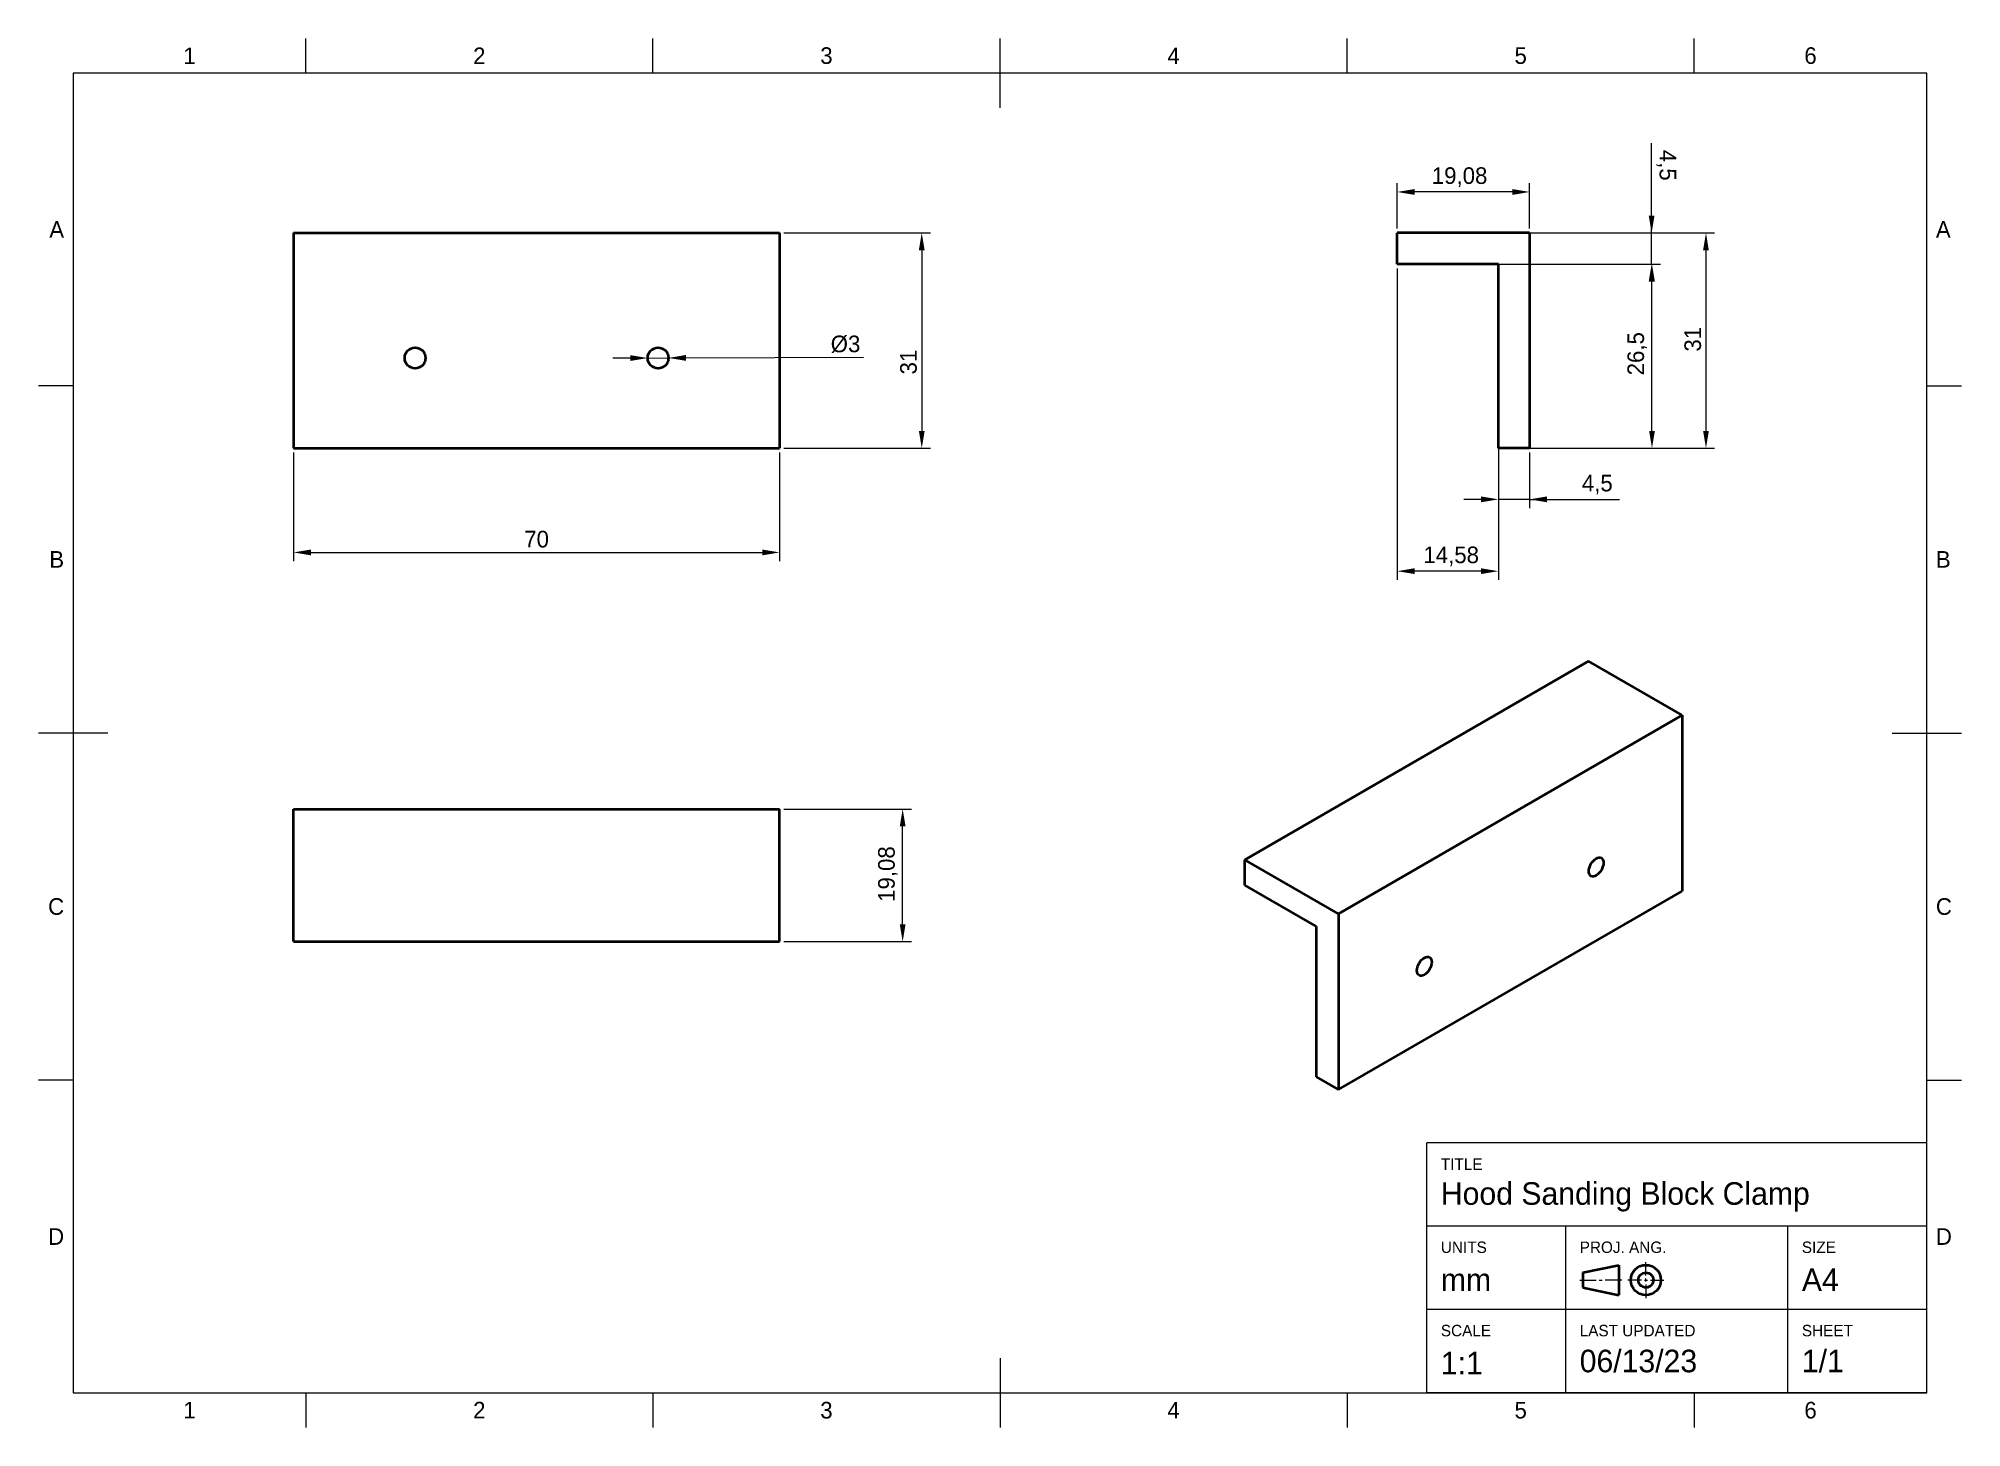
# Model space of a CAD drawing. Header units: millimetres. Extents: x 15 to 292, y 5 to 205.
import ezdxf

# ---------------------------------------------------------------- set-up
doc = ezdxf.new("R2010")
doc.units = ezdxf.units.MM
for name, color, linetype in [('Annotations', 7, 'Continuous'), ('Border', 7, 'Continuous'), ('Geometries', 7, 'Continuous')]:
    doc.layers.add(name, color=color, linetype=linetype)
doc.styles.add('Shapr0', font='txt', dxfattribs={"height": 2.3925})
doc.styles.add('Shapr1', font='txt', dxfattribs={"height": 2.3925})
doc.styles.add('Shapr2', font='txt', dxfattribs={"height": 2.3925})
doc.styles.add('Shapr3', font='txt', dxfattribs={"height": 2.3925})
doc.styles.add('Shapr4', font='txt', dxfattribs={"height": 2.3925})
doc.dimstyles.new('ISO-25', dxfattribs={"dimtxt": 2.5, "dimasz": 2.5, "dimexe": 1.25, "dimexo": 0.625, "dimtad": 1, "dimtxsty": 'Standard', "dimcen": 2.5, "dimadec": 0, "dimazin": 0, "dimtfac": 1, "dimtmove": 0, "dimatfit": 3, "dimfxl": 1, "dimarcsym": 0})

# ---------------------------------------------------------------- blocks, each defined once
blk = doc.blocks.new('*D2')
at = {"layer": 'Annotations', "color": 0, "linetype": 'Continuous', "lineweight": 15}
for p, q in [((210.71, 171.88), (210.71, 127.05)), ((225.29, 171.88), (225.29, 127.05)), ((222.79, 128.3), (213.21, 128.3))]:
    blk.add_line(p, q, dxfattribs=at)
at = {"layer": 'Annotations', "color": 0}
for points in [[(213.21, 128.72), (213.21, 127.89), (210.71, 128.3)], [(222.79, 127.89), (222.79, 128.72), (225.29, 128.3)]]:
    blk.add_solid(points, dxfattribs=at)
at = {"layer": 'Defpoints', "color": 0}
for p in [(210.71, 172.5), (225.29, 172.5), (210.71, 128.3)]:
    blk.add_point(p, dxfattribs=at)
at = {"layer": 'Annotations', "color": 0, "lineweight": 15, "insert": (218.49, 130.43), "char_height": 2.393, "attachment_point": 5, "style": 'Shapr3'}
blk.add_mtext('\\A1;14,58', dxfattribs=at)
blk = doc.blocks.new('*D3')
at = {"layer": 'Annotations', "color": 0, "linetype": 'Continuous', "lineweight": 15}
for p, q in [((225.29, 145.38), (225.29, 137.39)), ((229.79, 145.38), (229.79, 137.39)), ((222.79, 138.64), (220.29, 138.64)), ((229.79, 138.64), (225.29, 138.64)), ((229.79, 138.64), (242.74, 138.64)), ((232.29, 138.64), (234.79, 138.64))]:
    blk.add_line(p, q, dxfattribs=at)
at = {"layer": 'Annotations', "color": 0}
for points in [[(222.79, 138.22), (222.79, 139.06), (225.29, 138.64)], [(232.29, 139.06), (232.29, 138.22), (229.79, 138.64)]]:
    blk.add_solid(points, dxfattribs=at)
at = {"layer": 'Defpoints', "color": 0}
for p in [(225.29, 146), (229.79, 146), (225.29, 138.64)]:
    blk.add_point(p, dxfattribs=at)
at = {"layer": 'Annotations', "color": 0, "lineweight": 15, "insert": (239.53, 140.76), "char_height": 2.393, "attachment_point": 5, "style": 'Shapr3'}
blk.add_mtext('\\A1;4,5', dxfattribs=at)
blk = doc.blocks.new('*D4')
at = {"layer": 'Annotations', "color": 0, "linetype": 'Continuous', "lineweight": 15}
for p, q in [((210.71, 177.62), (210.71, 184.15)), ((227.29, 182.9), (213.21, 182.9)), ((229.79, 177.62), (229.79, 184.15))]:
    blk.add_line(p, q, dxfattribs=at)
at = {"layer": 'Annotations', "color": 0}
for points in [[(213.21, 183.32), (213.21, 182.48), (210.71, 182.9)], [(227.29, 182.48), (227.29, 183.32), (229.79, 182.9)]]:
    blk.add_solid(points, dxfattribs=at)
at = {"layer": 'Defpoints', "color": 0}
for p in [(210.71, 182.9), (210.71, 177), (229.79, 177)]:
    blk.add_point(p, dxfattribs=at)
at = {"layer": 'Annotations', "color": 0, "lineweight": 15, "insert": (219.7, 185.03), "char_height": 2.393, "attachment_point": 5, "style": 'Shapr3'}
blk.add_mtext('\\A1;19,08', dxfattribs=at)
blk = doc.blocks.new('*D5')
at = {"layer": 'Annotations', "color": 0, "linetype": 'Continuous', "lineweight": 15}
for p, q in [((230.42, 177), (256.44, 177)), ((255.19, 174.5), (255.19, 148.5)), ((230.42, 146), (256.44, 146))]:
    blk.add_line(p, q, dxfattribs=at)
at = {"layer": 'Annotations', "color": 0}
for points in [[(255.6, 174.5), (254.77, 174.5), (255.19, 177)], [(254.77, 148.5), (255.6, 148.5), (255.19, 146)]]:
    blk.add_solid(points, dxfattribs=at)
at = {"layer": 'Defpoints', "color": 0}
for p in [(229.79, 177), (229.79, 146), (255.19, 146)]:
    blk.add_point(p, dxfattribs=at)
at = {"layer": 'Annotations', "color": 0, "lineweight": 15, "insert": (253.29, 161.69), "char_height": 2.393, "attachment_point": 5, "rotation": 90, "style": 'Shapr3'}
blk.add_mtext('\\A1;31', dxfattribs=at)
blk = doc.blocks.new('*D6')
at = {"layer": 'Annotations', "color": 0, "linetype": 'Continuous', "lineweight": 15}
for p, q in [((225.92, 172.5), (248.66, 172.5)), ((247.41, 148.5), (247.41, 170)), ((225.92, 146), (248.66, 146))]:
    blk.add_line(p, q, dxfattribs=at)
at = {"layer": 'Annotations', "color": 0}
for points in [[(247.83, 170), (247, 170), (247.41, 172.5)], [(247, 148.5), (247.83, 148.5), (247.41, 146)]]:
    blk.add_solid(points, dxfattribs=at)
at = {"layer": 'Defpoints', "color": 0}
for p in [(225.29, 172.5), (247.41, 172.5), (225.29, 146)]:
    blk.add_point(p, dxfattribs=at)
at = {"layer": 'Annotations', "color": 0, "lineweight": 15, "insert": (245.29, 159.61), "char_height": 2.393, "attachment_point": 5, "rotation": 90, "style": 'Shapr3'}
blk.add_mtext('\\A1;26,5', dxfattribs=at)
blk = doc.blocks.new('*D7')
at = {"layer": 'Annotations', "color": 0, "linetype": 'Continuous', "lineweight": 15}
for p, q in [((247.36, 177.01), (247.36, 189.95)), ((247.36, 179.51), (247.36, 182.01)), ((211.33, 177), (248.61, 177.01)), ((247.36, 172.51), (247.36, 177.01)), ((211.33, 172.5), (248.61, 172.51)), ((247.36, 170.01), (247.36, 167.51))]:
    blk.add_line(p, q, dxfattribs=at)
at = {"layer": 'Annotations', "color": 0}
for points in [[(246.94, 179.51), (247.78, 179.51), (247.36, 177.01)], [(247.78, 170.01), (246.94, 170.01), (247.36, 172.51)]]:
    blk.add_solid(points, dxfattribs=at)
at = {"layer": 'Defpoints', "color": 0}
for p in [(210.71, 177), (247.36, 177.01), (210.71, 172.5)]:
    blk.add_point(p, dxfattribs=at)
at = {"layer": 'Annotations', "color": 0, "lineweight": 15, "insert": (249.48, 186.75), "char_height": 2.393, "attachment_point": 5, "rotation": 270.0092, "style": 'Shapr3'}
blk.add_mtext('\\A1;4,5', dxfattribs=at)
blk = doc.blocks.new('*D8')
at = {"layer": 'Annotations', "color": 0, "linetype": 'Continuous', "lineweight": 15}
for p, q in [((100.25, 158.98), (97.75, 158.98)), ((102.75, 158.99), (105.75, 159)), ((108.25, 159.01), (133.83, 159.09))]:
    blk.add_line(p, q, dxfattribs=at)
at = {"layer": 'Annotations', "color": 0}
for points in [[(100.25, 158.57), (100.25, 159.4), (102.75, 158.99)], [(108.25, 159.43), (108.25, 158.59), (105.75, 159)]]:
    blk.add_solid(points, dxfattribs=at)
at = {"layer": 'Defpoints', "color": 0}
for p in [(102.75, 158.99), (105.75, 159)]:
    blk.add_point(p, dxfattribs=at)
at = {"layer": 'Annotations', "color": 0, "lineweight": 15, "insert": (131.25, 160.98), "char_height": 2.393, "attachment_point": 5, "rotation": 0.1787, "style": 'Shapr2'}
blk.add_mtext('\\A1;%%c3', dxfattribs=at)
blk = doc.blocks.new('*D9')
at = {"layer": 'Annotations', "color": 0, "linetype": 'Continuous', "lineweight": 15}
for p, q in [((122.38, 177), (143.48, 177)), ((142.23, 174.5), (142.23, 148.5)), ((122.38, 146), (143.48, 146))]:
    blk.add_line(p, q, dxfattribs=at)
at = {"layer": 'Annotations', "color": 0}
for points in [[(142.65, 174.5), (141.81, 174.5), (142.23, 177)], [(141.81, 148.5), (142.65, 148.5), (142.23, 146)]]:
    blk.add_solid(points, dxfattribs=at)
at = {"layer": 'Defpoints', "color": 0}
for p in [(121.75, 177), (121.75, 146), (142.23, 146)]:
    blk.add_point(p, dxfattribs=at)
at = {"layer": 'Annotations', "color": 0, "lineweight": 15, "insert": (140.33, 158.41), "char_height": 2.393, "attachment_point": 5, "rotation": 90, "style": 'Shapr2'}
blk.add_mtext('\\A1;31', dxfattribs=at)
blk = doc.blocks.new('*D10')
at = {"layer": 'Annotations', "color": 0, "linetype": 'Continuous', "lineweight": 15}
for p, q in [((51.75, 145.38), (51.75, 129.75)), ((121.75, 145.38), (121.75, 129.75)), ((54.25, 131), (119.25, 131))]:
    blk.add_line(p, q, dxfattribs=at)
at = {"layer": 'Annotations', "color": 0}
for points in [[(54.25, 131.42), (54.25, 130.58), (51.75, 131)], [(119.25, 130.58), (119.25, 131.42), (121.75, 131)]]:
    blk.add_solid(points, dxfattribs=at)
at = {"layer": 'Defpoints', "color": 0}
for p in [(51.75, 146), (121.75, 146), (121.75, 131)]:
    blk.add_point(p, dxfattribs=at)
at = {"layer": 'Annotations', "color": 0, "lineweight": 15, "insert": (86.75, 132.9), "char_height": 2.393, "attachment_point": 5, "style": 'Shapr2'}
blk.add_mtext('\\A1;70', dxfattribs=at)
blk = doc.blocks.new('*D11')
at = {"layer": 'Annotations', "color": 0, "linetype": 'Continuous', "lineweight": 15}
for p, q in [((122.38, 94.04), (140.73, 94.04)), ((139.48, 77.46), (139.48, 91.54)), ((122.38, 74.96), (140.73, 74.96))]:
    blk.add_line(p, q, dxfattribs=at)
at = {"layer": 'Annotations', "color": 0}
for points in [[(139.9, 91.54), (139.06, 91.54), (139.48, 94.04)], [(139.06, 77.46), (139.9, 77.46), (139.48, 74.96)]]:
    blk.add_solid(points, dxfattribs=at)
at = {"layer": 'Defpoints', "color": 0}
for p in [(121.75, 94.04), (139.48, 94.04), (121.75, 74.96)]:
    blk.add_point(p, dxfattribs=at)
at = {"layer": 'Annotations', "color": 0, "lineweight": 15, "insert": (137.36, 84.69), "char_height": 2.393, "attachment_point": 5, "rotation": 90, "style": 'Shapr4'}
blk.add_mtext('\\A1;19,08', dxfattribs=at)
blk = doc.blocks.new('*U12')
at = {"layer": 'Border', "linetype": 'Continuous', "lineweight": 15}
for p, q in [((287, 46), (215, 46)), ((215, 10), (215, 46)), ((287, 10), (287, 46)), ((287, 34), (215, 34)), ((235, 10), (235, 34)), ((267, 10), (267, 34)), ((246.53, 26.88), (246.53, 28.83)), ((237, 26.23), (239.38, 26.23)), ((239.82, 26.23), (240.25, 26.23)), ((243.07, 26.23), (240.68, 26.23)), ((245.88, 26.23), (243.93, 26.23)), ((246.32, 26.23), (246.75, 26.23)), ((246.53, 26.02), (246.53, 26.45)), ((246.53, 25.58), (246.53, 23.63)), ((247.18, 26.23), (249.13, 26.23)), ((287, 22), (215, 22)), ((287, 10), (215, 10))]:
    blk.add_line(p, q, dxfattribs=at)
at = {"layer": 'Border', "linetype": 'Continuous', "lineweight": 40}
for p, q in [((237.43, 27.32), (242.63, 28.4)), ((242.63, 28.4), (242.63, 24.07)), ((237.43, 27.32), (237.43, 25.15)), ((237.43, 25.15), (242.63, 24.07))]:
    blk.add_line(p, q, dxfattribs=at)
for radius in [2.17, 1.08]:
    blk.add_circle((246.53, 26.23), radius, dxfattribs=at)

msp = doc.modelspace()

# ---------------------------------------------------------------- linework, layer by layer
at = {"layer": 'Border', "linetype": 'Continuous', "lineweight": 15}
for p, q in [((53.5, 200), (53.5, 205)), ((103.5, 200), (103.5, 205)), ((153.5, 195), (153.5, 205)), ((203.5, 200), (203.5, 205)), ((253.5, 200), (253.5, 205)), ((287, 200), (20, 200)), ((20, 200), (20, 10)), ((287, 10), (287, 200)), ((20, 155), (15, 155)), ((287, 155), (292, 155)), ((25, 105), (15, 105)), ((282, 105), (292, 105)), ((20, 55), (15, 55)), ((287, 55), (292, 55)), ((153.5, 15), (153.5, 5)), ((20, 10), (287, 10)), ((53.5, 10), (53.5, 5)), ((103.5, 10), (103.5, 5)), ((203.5, 10), (203.5, 5)), ((253.5, 10), (253.5, 5))]:
    msp.add_line(p, q, dxfattribs=at)
at = {"layer": 'Geometries', "linetype": 'Continuous', "lineweight": 40}
for p, q in [((51.75, 177), (51.75, 146)), ((51.75, 177), (121.75, 177)), ((121.75, 177), (121.75, 146)), ((229.791, 177), (210.709, 177)), ((210.71, 172.5), (210.709, 177)), ((229.791, 177), (229.791, 146)), ((225.291, 172.5), (210.71, 172.5)), ((225.291, 146), (225.291, 172.5)), ((51.75, 146), (121.75, 146)), ((229.791, 146), (225.291, 146)), ((188.755, 86.762), (238.252, 115.339)), ((251.745, 107.549), (238.252, 115.339)), ((202.248, 78.972), (251.745, 107.549)), ((251.745, 107.549), (251.745, 82.238)), ((51.75, 74.959), (51.75, 94.041)), ((51.75, 94.041), (121.75, 94.041)), ((121.75, 74.959), (121.75, 94.041)), ((188.755, 83.088), (188.755, 86.762)), ((202.248, 78.972), (188.755, 86.762)), ((199.066, 77.135), (188.755, 83.088)), ((202.248, 53.661), (251.745, 82.238)), ((202.248, 78.972), (202.248, 53.661)), ((51.75, 74.959), (121.75, 74.959)), ((199.066, 55.498), (199.066, 77.135)), ((202.248, 53.661), (199.066, 55.498))]:
    msp.add_line(p, q, dxfattribs=at)
for centre in [(69.25, 158.997), (104.25, 158.997)]:
    msp.add_circle(centre, 1.5, dxfattribs=at)
for centre in [(239.371, 85.706), (214.622, 71.417)]:
    msp.add_ellipse(centre, major_axis=(0.75, 1.299), ratio=0.5773503, dxfattribs=at)

# ---------------------------------------------------------------- block references
msp.add_blockref('*U12', (0, 0))

# ---------------------------------------------------------------- texts
at = {"layer": 'Border', "linetype": 'Continuous', "lineweight": 15, "char_height": 2.393, "width": 2.3925, "style": 'Shapr0'}
for s, insert, attachment_point in [('1', (36.75, 201.304), 8), ('2', (78.5, 201.304), 8), ('3', (128.5, 201.304), 8), ('4', (178.5, 201.304), 8), ('5', (228.5, 201.304), 8), ('6', (270.25, 201.304), 8), ('A', (18.696, 177.5), 6), ('A', (288.304, 177.5), 4), ('B', (18.696, 130), 6), ('B', (288.304, 130), 4), ('C', (18.696, 80), 6), ('C', (288.304, 80), 4), ('D', (18.696, 32.5), 6), ('D', (288.304, 32.5), 4), ('1', (36.75, 8.696), 2), ('2', (78.5, 8.696), 2), ('3', (128.5, 8.696), 2), ('4', (178.5, 8.696), 2), ('5', (228.5, 8.696), 2), ('6', (270.25, 8.696), 2)]:
    msp.add_mtext(s, dxfattribs=dict(at, insert=insert, attachment_point=attachment_point))
at = {"layer": 'Border', "linetype": 'Continuous', "lineweight": 15, "attachment_point": 1, "style": 'Shapr1'}
for s, insert, char_height in [('TITLE', (217, 43.75), 1.65), ('Hood Sanding Block Clamp', (217, 40.32), 3.25), ('UNITS', (217, 31.783), 1.65), ('PROJ. ANG.', (237, 31.783), 1.65), ('SIZE', (269, 31.783), 1.65), ('A4', (269, 27.9), 3.25), ('mm', (217, 27.9), 3.25), ('SCALE', (217, 19.783), 1.65), ('LAST UPDATED', (237, 19.783), 1.65), ('SHEET', (269, 19.783), 1.65), ('1:1', (217, 15.9), 3.25), ('06/13/23', (237, 16.204), 3.25), ('1/1', (269, 16.204), 3.25)]:
    msp.add_mtext(s, dxfattribs=dict(at, insert=insert, char_height=char_height))

# ---------------------------------------------------------------- dimensions: what is measured, and where the dimension line sits
at = {"layer": 'Annotations', "linetype": 'Continuous', "lineweight": 15}
for base, p1, p2, angle, override, picture, middle, dimtype in [((247.359, 177.006), (210.71, 172.5), (210.709, 177), 90.00916, {"dimscale": 1, "dimgap": 0.7, "dimdec": 2, "dimlfac": 1, "dimrnd": 0.01, "dimzin": 8, "dimdsep": 44, "dimtxsty": 'Shapr3', "dimadec": 2, "dimtol": 0, "dimlim": 0, "dimtp": 0, "dimtm": 0, "dimtfac": 0.6, "dimtdec": 8, "dimfrac": 2, "dimtolj": 1, "dimlwd": 15, "dimlwe": 15}, '*D7', (247.357, 186.746), 161), ((142.229, 146), (121.75, 177), (121.75, 146), 90, {"dimscale": 1, "dimgap": 0.7, "dimdec": 2, "dimlfac": 1, "dimrnd": 0.01, "dimzin": 8, "dimdsep": 44, "dimtxsty": 'Shapr2', "dimse1": 0, "dimse2": 0, "dimadec": 2, "dimtol": 0, "dimlim": 0, "dimtp": 0, "dimtm": 0, "dimtfac": 0.6, "dimtdec": 8, "dimfrac": 2, "dimtolj": 1, "dimlwd": 15, "dimlwe": 15}, '*D9', (142.229, 158.405), 160), ((255.187, 146), (229.791, 177), (229.791, 146), 90, {"dimscale": 1, "dimgap": 0.7, "dimdec": 2, "dimlfac": 1, "dimrnd": 0.01, "dimzin": 8, "dimdsep": 44, "dimtxsty": 'Shapr3', "dimse1": 0, "dimse2": 0, "dimadec": 2, "dimtol": 0, "dimlim": 0, "dimtp": 0, "dimtm": 0, "dimtfac": 0.6, "dimtdec": 8, "dimfrac": 2, "dimtolj": 1, "dimlwd": 15, "dimlwe": 15}, '*D5', (255.187, 161.686), 160), ((247.413, 172.5), (225.291, 146), (225.291, 172.5), 90, {"dimscale": 1, "dimgap": 0.7, "dimdec": 2, "dimlfac": 1, "dimrnd": 0.01, "dimzin": 8, "dimdsep": 44, "dimtxsty": 'Shapr3', "dimse1": 0, "dimse2": 0, "dimadec": 2, "dimtol": 0, "dimlim": 0, "dimtp": 0, "dimtm": 0, "dimtfac": 0.6, "dimtdec": 8, "dimfrac": 2, "dimtolj": 1, "dimlwd": 15, "dimlwe": 15}, '*D6', (247.413, 159.614), 160), ((139.48, 94.041), (121.75, 74.959), (121.75, 94.041), 90, {"dimscale": 1, "dimgap": 0.7, "dimdec": 2, "dimlfac": 1, "dimrnd": 0.01, "dimzin": 8, "dimdsep": 44, "dimtxsty": 'Shapr4', "dimse1": 0, "dimse2": 0, "dimadec": 2, "dimtol": 0, "dimlim": 0, "dimtp": 0, "dimtm": 0, "dimtfac": 0.6, "dimtdec": 8, "dimfrac": 2, "dimtolj": 1, "dimlwd": 15, "dimlwe": 15}, '*D11', (139.48, 84.686), 160)]:
    dim = msp.add_linear_dim(base=base, p1=p1, p2=p2, angle=angle, dimstyle='ISO-25', override=override, dxfattribs=at)
    dim.commit()
    dim.dimension.update_dxf_attribs({"geometry": picture, "text_midpoint": middle, "dimtype": dimtype})
for base, p1, p2, override, picture, middle in [((210.709, 182.902), (229.791, 177), (210.709, 177), {"dimscale": 1, "dimgap": 0.7, "dimdec": 2, "dimlfac": 1, "dimrnd": 0.01, "dimzin": 8, "dimdsep": 44, "dimtxsty": 'Shapr3', "dimse1": 0, "dimse2": 0, "dimadec": 2, "dimtol": 0, "dimlim": 0, "dimtp": 0, "dimtm": 0, "dimtfac": 0.6, "dimtdec": 8, "dimfrac": 2, "dimtolj": 1, "dimlwd": 15, "dimlwe": 15}, '*D4', (219.7, 182.902)), ((210.71, 128.302), (225.291, 172.5), (210.71, 172.5), {"dimscale": 1, "dimgap": 0.7, "dimdec": 2, "dimlfac": 1, "dimrnd": 0.01, "dimzin": 8, "dimdsep": 44, "dimtxsty": 'Shapr3', "dimse1": 0, "dimse2": 0, "dimadec": 2, "dimtol": 0, "dimlim": 0, "dimtp": 0, "dimtm": 0, "dimtfac": 0.6, "dimtdec": 8, "dimfrac": 2, "dimtolj": 1, "dimlwd": 15, "dimlwe": 15}, '*D2', (218.492, 128.302)), ((121.75, 131), (51.75, 146), (121.75, 146), {"dimscale": 1, "dimgap": 0.7, "dimdec": 2, "dimlfac": 1, "dimrnd": 0.01, "dimzin": 8, "dimdsep": 44, "dimtxsty": 'Shapr2', "dimse1": 0, "dimse2": 0, "dimadec": 2, "dimtol": 0, "dimlim": 0, "dimtp": 0, "dimtm": 0, "dimtfac": 0.6, "dimtdec": 8, "dimfrac": 2, "dimtolj": 1, "dimlwd": 15, "dimlwe": 15}, '*D10', (86.75, 131)), ((225.291, 138.64), (229.791, 146), (225.291, 146), {"dimscale": 1, "dimgap": 0.7, "dimdec": 2, "dimlfac": 1, "dimrnd": 0.01, "dimzin": 8, "dimdsep": 44, "dimtxsty": 'Shapr3', "dimse1": 0, "dimse2": 0, "dimadec": 2, "dimtol": 0, "dimlim": 0, "dimtp": 0, "dimtm": 0, "dimtfac": 0.6, "dimtdec": 8, "dimfrac": 2, "dimtolj": 1, "dimlwd": 15, "dimlwe": 15}, '*D3', (239.531, 138.64))]:
    dim = msp.add_linear_dim(base=base, p1=p1, p2=p2, dimstyle='ISO-25', override=override, dxfattribs=at)
    dim.commit()
    dim.dimension.update_dxf_attribs({"geometry": picture, "text_midpoint": middle, "dimtype": 160})
dim = msp.add_diameter_dim_2p(p1=(102.75, 158.992), p2=(105.75, 159.002), dimstyle='ISO-25', override={"dimscale": 1, "dimgap": 0.7, "dimdec": 2, "dimlfac": 1, "dimrnd": 0.01, "dimzin": 8, "dimdsep": 44, "dimtxsty": 'Shapr2', "dimcen": 2.5, "dimadec": 2, "dimtol": 0, "dimlim": 0, "dimtp": 0, "dimtm": 0, "dimtfac": 0.6, "dimtdec": 8, "dimtofl": 1, "dimfrac": 2, "dimtolj": 1, "dimlwd": 15, "dimlwe": 15}, dxfattribs=at)
dim.commit()
dim.dimension.update_dxf_attribs({"geometry": '*D8', "text_midpoint": (131.253, 159.081), "dimtype": 163})

doc.saveas('drawing.dxf')
